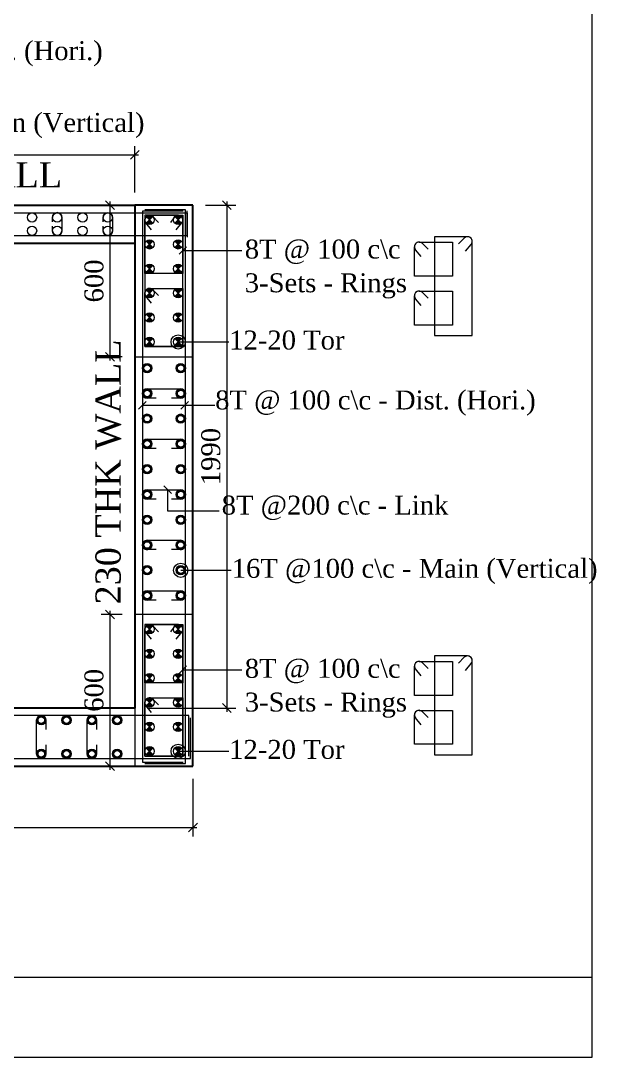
# Model space of a CAD drawing. Header units: metres. Extents: x 95882 to 260884, y 3603 to 81317.
# Drawn here: x 208894 to 211171, y 9093 to 13195 of the extents above; entities that cross this region are included whole.
import ezdxf
from ezdxf.enums import TextEntityAlignment as Align

# ---------------------------------------------------------------- set-up
doc = ezdxf.new("R2010")
doc.units = ezdxf.units.M
doc.header["$LTSCALE"] = 0.05
doc.header["$MEASUREMENT"] = 0
doc.layers.get('0').update_dxf_attribs({"linetype": 'CONTINUOUS', "lineweight": 0})
for name, color, linetype, lineweight in [('S-C3-UP TO TOP', 6, 'CONTINUOUS', 25), ('S-DIM-R', 7, 'CONTINUOUS', 9), ('S-SECTION', 5, 'CONTINUOUS', 5), ('S-SECTION MARK', 124, 'CONTINUOUS', 0), ('S-SHEET', 251, 'CONTINUOUS', 0), ('S-STEEL COL_DIA', 1, 'CONTINUOUS', 9), ('S-STEEL LINK', 1, 'CONTINUOUS', 0), ('S-STEEL RING', 1, 'CONTINUOUS', 9), ('S-TEXT', 7, 'CONTINUOUS', 0), ('S-TEXT COL.', 7, 'CONTINUOUS', 0)]:
    doc.layers.add(name, color=color, linetype=linetype, lineweight=lineweight)
doc.styles.add('SHEET TEXT', font='times.ttf')
doc.styles.get("Standard").update_dxf_attribs({"font": 'times.ttf'})
doc.styles.add('TEXT', font='times.ttf')

# ---------------------------------------------------------------- blocks, each defined once
blk = doc.blocks.new('_Oblique')
at = {"color": 0, "linetype": 'ByBlock', "lineweight": -2}
blk.add_line((-0.5, -0.5), (0.5, 0.5), dxfattribs=at)
blk = doc.blocks.new('_Origin')
at = {"color": 0, "linetype": 'ByBlock', "lineweight": -2}
blk.add_line((0, 0), (-1, 0), dxfattribs=at)
blk.add_circle((0, 0), 0.5, dxfattribs=at)

msp = doc.modelspace()

# ---------------------------------------------------------------- hatches: boundary and pattern name
at = {"layer": 'S-STEEL COL_DIA'}
h = msp.add_hatch(color=256, dxfattribs=at)
h.dxf.hatch_style = 1
h.paths.add_polyline_path([(209403.4, 12406.3), (209403.4, 12387.9, -0.198912), (209390.4, 12393.3)])
h.paths.add_polyline_path([(209403.4, 12406.3), (209416.5, 12393.3, -0.198912), (209403.4, 12387.9)])
h.paths.add_polyline_path([(209403.4, 12424.8, -0.198912), (209416.5, 12419.4), (209403.4, 12406.3)])
h.paths.add_polyline_path([(209390.4, 12419.4, -0.198912), (209403.4, 12424.8), (209403.4, 12406.3)])
h = msp.add_hatch(color=256, dxfattribs=at)
h.dxf.hatch_style = 1
h.paths.add_polyline_path([(209516.5, 12406.3), (209516.5, 12387.9, 0.198912), (209529.6, 12393.3)])
h.paths.add_polyline_path([(209516.5, 12406.3), (209503.5, 12393.3, 0.198912), (209516.5, 12387.9)])
h.paths.add_polyline_path([(209516.5, 12424.8, 0.198912), (209503.5, 12419.4), (209516.5, 12406.3)])
h.paths.add_polyline_path([(209529.6, 12419.4, 0.198912), (209516.5, 12424.8), (209516.5, 12406.3)])
h = msp.add_hatch(color=256, dxfattribs=at)
h.dxf.hatch_style = 1
h.paths.add_polyline_path([(209403.4, 12309.7), (209403.4, 12291.3, -0.198912), (209390.4, 12296.7)])
h.paths.add_polyline_path([(209403.4, 12309.7), (209416.5, 12296.7, -0.198912), (209403.4, 12291.3)])
h.paths.add_polyline_path([(209403.4, 12328.2, -0.198912), (209416.5, 12322.8), (209403.4, 12309.7)])
h.paths.add_polyline_path([(209390.4, 12322.8, -0.198912), (209403.4, 12328.2), (209403.4, 12309.7)])
h = msp.add_hatch(color=256, dxfattribs=at)
h.dxf.hatch_style = 1
h.paths.add_polyline_path([(209516.5, 12309.7), (209516.5, 12291.3, 0.198912), (209529.6, 12296.7)])
h.paths.add_polyline_path([(209516.5, 12309.7), (209503.5, 12296.7, 0.198912), (209516.5, 12291.3)])
h.paths.add_polyline_path([(209516.5, 12328.2, 0.198912), (209503.5, 12322.8), (209516.5, 12309.7)])
h.paths.add_polyline_path([(209529.6, 12322.8, 0.198912), (209516.5, 12328.2), (209516.5, 12309.7)])
h = msp.add_hatch(color=256, dxfattribs=at)
h.dxf.hatch_style = 1
h.paths.add_polyline_path([(209403.4, 12213.2), (209403.4, 12194.7, -0.198912), (209390.4, 12200.1)])
h.paths.add_polyline_path([(209403.4, 12213.2), (209416.5, 12200.1, -0.198912), (209403.4, 12194.7)])
h.paths.add_polyline_path([(209403.4, 12231.6, -0.198912), (209416.5, 12226.2), (209403.4, 12213.2)])
h.paths.add_polyline_path([(209390.4, 12226.2, -0.198912), (209403.4, 12231.6), (209403.4, 12213.2)])
h = msp.add_hatch(color=256, dxfattribs=at)
h.dxf.hatch_style = 1
h.paths.add_polyline_path([(209516.5, 12213.2), (209516.5, 12194.7, 0.198912), (209529.6, 12200.1)])
h.paths.add_polyline_path([(209516.5, 12213.2), (209503.5, 12200.1, 0.198912), (209516.5, 12194.7)])
h.paths.add_polyline_path([(209516.5, 12231.6, 0.198912), (209503.5, 12226.2), (209516.5, 12213.2)])
h.paths.add_polyline_path([(209529.6, 12226.2, 0.198912), (209516.5, 12231.6), (209516.5, 12213.2)])
h = msp.add_hatch(color=256, dxfattribs=at)
h.dxf.hatch_style = 1
h.paths.add_polyline_path([(209403.4, 12116.6), (209403.4, 12098.1, -0.198912), (209390.4, 12103.6)])
h.paths.add_polyline_path([(209403.4, 12116.6), (209416.5, 12103.6, -0.198912), (209403.4, 12098.1)])
h.paths.add_polyline_path([(209403.4, 12135.1, -0.198912), (209416.5, 12129.6), (209403.4, 12116.6)])
h.paths.add_polyline_path([(209390.4, 12129.6, -0.198912), (209403.4, 12135.1), (209403.4, 12116.6)])
h = msp.add_hatch(color=256, dxfattribs=at)
h.dxf.hatch_style = 1
h.paths.add_polyline_path([(209516.5, 12116.6), (209516.5, 12098.1, 0.198912), (209529.6, 12103.6)])
h.paths.add_polyline_path([(209516.5, 12116.6), (209503.5, 12103.6, 0.198912), (209516.5, 12098.1)])
h.paths.add_polyline_path([(209516.5, 12135.1, 0.198912), (209503.5, 12129.6), (209516.5, 12116.6)])
h.paths.add_polyline_path([(209529.6, 12129.6, 0.198912), (209516.5, 12135.1), (209516.5, 12116.6)])
h = msp.add_hatch(color=256, dxfattribs=at)
h.dxf.hatch_style = 1
h.paths.add_polyline_path([(209403.4, 12020), (209403.4, 12001.6, -0.198912), (209390.4, 12007)])
h.paths.add_polyline_path([(209403.4, 12020), (209416.5, 12007, -0.198912), (209403.4, 12001.6)])
h.paths.add_polyline_path([(209403.4, 12038.5, -0.198912), (209416.5, 12033.1), (209403.4, 12020)])
h.paths.add_polyline_path([(209390.4, 12033.1, -0.198912), (209403.4, 12038.5), (209403.4, 12020)])
h = msp.add_hatch(color=256, dxfattribs=at)
h.dxf.hatch_style = 1
h.paths.add_polyline_path([(209516.5, 12020), (209516.5, 12001.6, 0.198912), (209529.6, 12007)])
h.paths.add_polyline_path([(209516.5, 12020), (209503.5, 12007, 0.198912), (209516.5, 12001.6)])
h.paths.add_polyline_path([(209516.5, 12038.5, 0.198912), (209503.5, 12033.1), (209516.5, 12020)])
h.paths.add_polyline_path([(209529.6, 12033.1, 0.198912), (209516.5, 12038.5), (209516.5, 12020)])
h = msp.add_hatch(color=256, dxfattribs=at)
h.dxf.hatch_style = 1
h.paths.add_polyline_path([(209403.4, 11923.5), (209403.4, 11905, -0.198912), (209390.4, 11910.4)])
h.paths.add_polyline_path([(209403.4, 11923.5), (209416.5, 11910.4, -0.198912), (209403.4, 11905)])
h.paths.add_polyline_path([(209403.4, 11941.9, -0.198912), (209416.5, 11936.5), (209403.4, 11923.5)])
h.paths.add_polyline_path([(209390.4, 11936.5, -0.198912), (209403.4, 11941.9), (209403.4, 11923.5)])
h = msp.add_hatch(color=256, dxfattribs=at)
h.dxf.hatch_style = 1
h.paths.add_polyline_path([(209516.5, 11923.5), (209516.5, 11905, 0.198912), (209529.6, 11910.4)])
h.paths.add_polyline_path([(209516.5, 11923.5), (209503.5, 11910.4, 0.198912), (209516.5, 11905)])
h.paths.add_polyline_path([(209516.5, 11941.9, 0.198912), (209503.5, 11936.5), (209516.5, 11923.5)])
h.paths.add_polyline_path([(209529.6, 11936.5, 0.198912), (209516.5, 11941.9), (209516.5, 11923.5)])
h = msp.add_hatch(color=256, dxfattribs=at)
h.dxf.hatch_style = 1
h.paths.add_polyline_path([(209411.9, 11819.9, 1), (209375, 11819.9, 1)])
h.paths.add_polyline_path([(209380.4, 11819.9, -1), (209406.5, 11819.9, -1)], flags=16)
h = msp.add_hatch(color=256, dxfattribs=at)
h.dxf.hatch_style = 1
h.paths.add_polyline_path([(209508.1, 11819.9, -1), (209545, 11819.9, -1)])
h.paths.add_polyline_path([(209539.6, 11819.9, 1), (209513.5, 11819.9, 1)], flags=16)
h = msp.add_hatch(color=256, dxfattribs=at)
h.dxf.hatch_style = 1
h.paths.add_polyline_path([(209411.9, 11719.9, 1), (209375, 11719.9, 1)])
h.paths.add_polyline_path([(209380.4, 11719.9, -1), (209406.5, 11719.9, -1)], flags=16)
h = msp.add_hatch(color=256, dxfattribs=at)
h.dxf.hatch_style = 1
h.paths.add_polyline_path([(209508.1, 11719.9, -1), (209545, 11719.9, -1)])
h.paths.add_polyline_path([(209539.6, 11719.9, 1), (209513.5, 11719.9, 1)], flags=16)
h = msp.add_hatch(color=256, dxfattribs=at)
h.dxf.hatch_style = 1
h.paths.add_polyline_path([(209411.9, 11619.9, 1), (209375, 11619.9, 1)])
h.paths.add_polyline_path([(209380.4, 11619.9, -1), (209406.5, 11619.9, -1)], flags=16)
h = msp.add_hatch(color=256, dxfattribs=at)
h.dxf.hatch_style = 1
h.paths.add_polyline_path([(209508.1, 11619.9, -1), (209545, 11619.9, -1)])
h.paths.add_polyline_path([(209539.6, 11619.9, 1), (209513.5, 11619.9, 1)], flags=16)
h = msp.add_hatch(color=256, dxfattribs=at)
h.dxf.hatch_style = 1
h.paths.add_polyline_path([(209411.9, 11519.9, 1), (209375, 11519.9, 1)])
h.paths.add_polyline_path([(209380.4, 11519.9, -1), (209406.5, 11519.9, -1)], flags=16)
h = msp.add_hatch(color=256, dxfattribs=at)
h.dxf.hatch_style = 1
h.paths.add_polyline_path([(209508.1, 11519.9, -1), (209545, 11519.9, -1)])
h.paths.add_polyline_path([(209539.6, 11519.9, 1), (209513.5, 11519.9, 1)], flags=16)
h = msp.add_hatch(color=256, dxfattribs=at)
h.dxf.hatch_style = 1
h.paths.add_polyline_path([(209411.9, 11419.9, -1), (209375, 11419.9, -1)])
h.paths.add_polyline_path([(209380.4, 11419.9, 1), (209406.5, 11419.9, 1)], flags=16)
h = msp.add_hatch(color=256, dxfattribs=at)
h.dxf.hatch_style = 1
h.paths.add_polyline_path([(209508.1, 11419.9, 1), (209545, 11419.9, 1)])
h.paths.add_polyline_path([(209539.6, 11419.9, -1), (209513.5, 11419.9, -1)], flags=16)
h = msp.add_hatch(color=256, dxfattribs=at)
h.dxf.hatch_style = 1
h.paths.add_polyline_path([(209411.9, 11319.9, -1), (209375, 11319.9, -1)])
h.paths.add_polyline_path([(209380.4, 11319.9, 1), (209406.5, 11319.9, 1)], flags=16)
h = msp.add_hatch(color=256, dxfattribs=at)
h.dxf.hatch_style = 1
h.paths.add_polyline_path([(209508.1, 11319.9, 1), (209545, 11319.9, 1)])
h.paths.add_polyline_path([(209539.6, 11319.9, -1), (209513.5, 11319.9, -1)], flags=16)
h = msp.add_hatch(color=256, dxfattribs=at)
h.dxf.hatch_style = 1
h.paths.add_polyline_path([(209411.9, 11219.9, -1), (209375, 11219.9, -1)])
h.paths.add_polyline_path([(209380.4, 11219.9, 1), (209406.5, 11219.9, 1)], flags=16)
h = msp.add_hatch(color=256, dxfattribs=at)
h.dxf.hatch_style = 1
h.paths.add_polyline_path([(209508.1, 11219.9, 1), (209545, 11219.9, 1)])
h.paths.add_polyline_path([(209539.6, 11219.9, -1), (209513.5, 11219.9, -1)], flags=16)
h = msp.add_hatch(color=256, dxfattribs=at)
h.dxf.hatch_style = 1
h.paths.add_polyline_path([(209411.9, 11119.9, -1), (209375, 11119.9, -1)])
h.paths.add_polyline_path([(209380.4, 11119.9, 1), (209406.5, 11119.9, 1)], flags=16)
h = msp.add_hatch(color=256, dxfattribs=at)
h.dxf.hatch_style = 1
h.paths.add_polyline_path([(209508.1, 11119.9, 1), (209545, 11119.9, 1)])
h.paths.add_polyline_path([(209539.6, 11119.9, -1), (209513.5, 11119.9, -1)], flags=16)
h = msp.add_hatch(color=256, dxfattribs=at)
h.dxf.hatch_style = 1
h.paths.add_polyline_path([(209411.9, 11019.9, -1), (209375, 11019.9, -1)])
h.paths.add_polyline_path([(209380.4, 11019.9, 1), (209406.5, 11019.9, 1)], flags=16)
h = msp.add_hatch(color=256, dxfattribs=at)
h.dxf.hatch_style = 1
h.paths.add_polyline_path([(209508.1, 11019.9, 1), (209545, 11019.9, 1)])
h.paths.add_polyline_path([(209539.6, 11019.9, -1), (209513.5, 11019.9, -1)], flags=16)
h = msp.add_hatch(color=256, dxfattribs=at)
h.dxf.hatch_style = 1
h.paths.add_polyline_path([(209411.9, 10919.9, 1), (209375, 10919.9, 1)])
h.paths.add_polyline_path([(209380.4, 10919.9, -1), (209406.5, 10919.9, -1)], flags=16)
h = msp.add_hatch(color=256, dxfattribs=at)
h.dxf.hatch_style = 1
h.paths.add_polyline_path([(209508.1, 10919.9, -1), (209545, 10919.9, -1)])
h.paths.add_polyline_path([(209539.6, 10919.9, 1), (209513.5, 10919.9, 1)], flags=16)
h = msp.add_hatch(color=256, dxfattribs=at)
h.dxf.hatch_style = 1
h.paths.add_polyline_path([(209403.4, 10786.3), (209403.4, 10767.9, -0.198912), (209390.4, 10773.3)])
h.paths.add_polyline_path([(209403.4, 10786.3), (209416.5, 10773.3, -0.198912), (209403.4, 10767.9)])
h.paths.add_polyline_path([(209403.4, 10804.8, -0.198912), (209416.5, 10799.4), (209403.4, 10786.3)])
h.paths.add_polyline_path([(209390.4, 10799.4, -0.198912), (209403.4, 10804.8), (209403.4, 10786.3)])
h = msp.add_hatch(color=256, dxfattribs=at)
h.dxf.hatch_style = 1
h.paths.add_polyline_path([(209516.5, 10786.3), (209516.5, 10767.9, 0.198912), (209529.6, 10773.3)])
h.paths.add_polyline_path([(209516.5, 10786.3), (209503.5, 10773.3, 0.198912), (209516.5, 10767.9)])
h.paths.add_polyline_path([(209516.5, 10804.8, 0.198912), (209503.5, 10799.4), (209516.5, 10786.3)])
h.paths.add_polyline_path([(209529.6, 10799.4, 0.198912), (209516.5, 10804.8), (209516.5, 10786.3)])
h = msp.add_hatch(color=256, dxfattribs=at)
h.dxf.hatch_style = 1
h.paths.add_polyline_path([(209403.4, 10689.7), (209403.4, 10671.3, -0.198912), (209390.4, 10676.7)])
h.paths.add_polyline_path([(209403.4, 10689.7), (209416.5, 10676.7, -0.198912), (209403.4, 10671.3)])
h.paths.add_polyline_path([(209403.4, 10708.2, -0.198912), (209416.5, 10702.8), (209403.4, 10689.7)])
h.paths.add_polyline_path([(209390.4, 10702.8, -0.198912), (209403.4, 10708.2), (209403.4, 10689.7)])
h = msp.add_hatch(color=256, dxfattribs=at)
h.dxf.hatch_style = 1
h.paths.add_polyline_path([(209516.5, 10689.7), (209516.5, 10671.3, 0.198912), (209529.6, 10676.7)])
h.paths.add_polyline_path([(209516.5, 10689.7), (209503.5, 10676.7, 0.198912), (209516.5, 10671.3)])
h.paths.add_polyline_path([(209516.5, 10708.2, 0.198912), (209503.5, 10702.8), (209516.5, 10689.7)])
h.paths.add_polyline_path([(209529.6, 10702.8, 0.198912), (209516.5, 10708.2), (209516.5, 10689.7)])
h = msp.add_hatch(color=256, dxfattribs=at)
h.dxf.hatch_style = 1
h.paths.add_polyline_path([(209403.4, 10593.2), (209403.4, 10574.7, -0.198912), (209390.4, 10580.1)])
h.paths.add_polyline_path([(209403.4, 10593.2), (209416.5, 10580.1, -0.198912), (209403.4, 10574.7)])
h.paths.add_polyline_path([(209403.4, 10611.6, -0.198912), (209416.5, 10606.2), (209403.4, 10593.2)])
h.paths.add_polyline_path([(209390.4, 10606.2, -0.198912), (209403.4, 10611.6), (209403.4, 10593.2)])
h = msp.add_hatch(color=256, dxfattribs=at)
h.dxf.hatch_style = 1
h.paths.add_polyline_path([(209516.5, 10593.2), (209516.5, 10574.7, 0.198912), (209529.6, 10580.1)])
h.paths.add_polyline_path([(209516.5, 10593.2), (209503.5, 10580.1, 0.198912), (209516.5, 10574.7)])
h.paths.add_polyline_path([(209516.5, 10611.6, 0.198912), (209503.5, 10606.2), (209516.5, 10593.2)])
h.paths.add_polyline_path([(209529.6, 10606.2, 0.198912), (209516.5, 10611.6), (209516.5, 10593.2)])
h = msp.add_hatch(color=256, dxfattribs=at)
h.dxf.hatch_style = 1
h.paths.add_polyline_path([(209403.4, 10496.6), (209403.4, 10478.1, -0.198912), (209390.4, 10483.6)])
h.paths.add_polyline_path([(209403.4, 10496.6), (209416.5, 10483.6, -0.198912), (209403.4, 10478.1)])
h.paths.add_polyline_path([(209403.4, 10515, -0.198912), (209416.5, 10509.6), (209403.4, 10496.6)])
h.paths.add_polyline_path([(209390.4, 10509.6, -0.198912), (209403.4, 10515), (209403.4, 10496.6)])
h = msp.add_hatch(color=256, dxfattribs=at)
h.dxf.hatch_style = 1
h.paths.add_polyline_path([(209516.5, 10496.6), (209516.5, 10478.1, 0.198912), (209529.6, 10483.6)])
h.paths.add_polyline_path([(209516.5, 10496.6), (209503.5, 10483.6, 0.198912), (209516.5, 10478.1)])
h.paths.add_polyline_path([(209516.5, 10515, 0.198912), (209503.5, 10509.6), (209516.5, 10496.6)])
h.paths.add_polyline_path([(209529.6, 10509.6, 0.198912), (209516.5, 10515), (209516.5, 10496.6)])
h = msp.add_hatch(color=256, dxfattribs=at)
h.dxf.hatch_style = 1
h.paths.add_polyline_path([(208975, 10407.9, 1), (208975, 10444.8, 1)])
h.paths.add_polyline_path([(208975, 10439.4, -1), (208975, 10413.3, -1)], flags=16)
h = msp.add_hatch(color=256, dxfattribs=at)
h.dxf.hatch_style = 1
h.paths.add_polyline_path([(209075, 10407.9, -1), (209075, 10444.8, -1)])
h.paths.add_polyline_path([(209075, 10439.4, 1), (209075, 10413.3, 1)], flags=16)
h = msp.add_hatch(color=256, dxfattribs=at)
h.dxf.hatch_style = 1
h.paths.add_polyline_path([(209175, 10407.9, -1), (209175, 10444.8, -1)])
h.paths.add_polyline_path([(209175, 10439.4, 1), (209175, 10413.3, 1)], flags=16)
h = msp.add_hatch(color=256, dxfattribs=at)
h.dxf.hatch_style = 1
h.paths.add_polyline_path([(209275, 10407.9, -1), (209275, 10444.8, -1)])
h.paths.add_polyline_path([(209275, 10439.4, 1), (209275, 10413.3, 1)], flags=16)
h = msp.add_hatch(color=256, dxfattribs=at)
h.dxf.hatch_style = 1
h.paths.add_polyline_path([(209403.4, 10400), (209403.4, 10381.6, -0.198912), (209390.4, 10387)])
h.paths.add_polyline_path([(209403.4, 10400), (209416.5, 10387, -0.198912), (209403.4, 10381.6)])
h.paths.add_polyline_path([(209403.4, 10418.5, -0.198912), (209416.5, 10413.1), (209403.4, 10400)])
h.paths.add_polyline_path([(209390.4, 10413.1, -0.198912), (209403.4, 10418.5), (209403.4, 10400)])
h = msp.add_hatch(color=256, dxfattribs=at)
h.dxf.hatch_style = 1
h.paths.add_polyline_path([(209516.5, 10400), (209516.5, 10381.6, 0.198912), (209529.6, 10387)])
h.paths.add_polyline_path([(209516.5, 10400), (209503.5, 10387, 0.198912), (209516.5, 10381.6)])
h.paths.add_polyline_path([(209516.5, 10418.5, 0.198912), (209503.5, 10413.1), (209516.5, 10400)])
h.paths.add_polyline_path([(209529.6, 10413.1, 0.198912), (209516.5, 10418.5), (209516.5, 10400)])
h = msp.add_hatch(color=256, dxfattribs=at)
h.dxf.hatch_style = 1
h.paths.add_polyline_path([(208975, 10311.7, -1), (208975, 10274.8, -1)])
h.paths.add_polyline_path([(208975, 10280.2, 1), (208975, 10306.3, 1)], flags=16)
h = msp.add_hatch(color=256, dxfattribs=at)
h.dxf.hatch_style = 1
h.paths.add_polyline_path([(209075, 10311.7, 1), (209075, 10274.8, 1)])
h.paths.add_polyline_path([(209075, 10280.2, -1), (209075, 10306.3, -1)], flags=16)
h = msp.add_hatch(color=256, dxfattribs=at)
h.dxf.hatch_style = 1
h.paths.add_polyline_path([(209175, 10311.7, 1), (209175, 10274.8, 1)])
h.paths.add_polyline_path([(209175, 10280.2, -1), (209175, 10306.3, -1)], flags=16)
h = msp.add_hatch(color=256, dxfattribs=at)
h.dxf.hatch_style = 1
h.paths.add_polyline_path([(209275, 10311.7, 1), (209275, 10274.8, 1)])
h.paths.add_polyline_path([(209275, 10280.2, -1), (209275, 10306.3, -1)], flags=16)
h = msp.add_hatch(color=256, dxfattribs=at)
h.dxf.hatch_style = 1
h.paths.add_polyline_path([(209403.4, 10303.5), (209403.4, 10285, -0.198912), (209390.4, 10290.4)])
h.paths.add_polyline_path([(209403.4, 10303.5), (209416.5, 10290.4, -0.198912), (209403.4, 10285)])
h.paths.add_polyline_path([(209403.4, 10321.9, -0.198912), (209416.5, 10316.5), (209403.4, 10303.5)])
h.paths.add_polyline_path([(209390.4, 10316.5, -0.198912), (209403.4, 10321.9), (209403.4, 10303.5)])
h = msp.add_hatch(color=256, dxfattribs=at)
h.dxf.hatch_style = 1
h.paths.add_polyline_path([(209516.5, 10303.5), (209516.5, 10285, 0.198912), (209529.6, 10290.4)])
h.paths.add_polyline_path([(209516.5, 10303.5), (209503.5, 10290.4, 0.198912), (209516.5, 10285)])
h.paths.add_polyline_path([(209516.5, 10321.9, 0.198912), (209503.5, 10316.5), (209516.5, 10303.5)])
h.paths.add_polyline_path([(209529.6, 10316.5, 0.198912), (209516.5, 10321.9), (209516.5, 10303.5)])

# ---------------------------------------------------------------- linework, layer by layer
for p, q in [((209345, 12514.8), (209345, 12698.8)), ((207530, 12663.8), (209360, 12663.8)), ((209709.1, 12479.8), (209709.1, 10459.8)), ((209625, 12464.8), (209744.1, 12464.8)), ((209395, 10474.8), (209744.1, 10474.8)), ((209575, 10194.8), (209575, 9966.7)), ((205270, 10001.7), (209590, 10001.7))]:
    msp.add_line(p, q)
at = {"layer": 'S-C3-UP TO TOP', "color": 5}
for p, q in [((207545, 12464.8), (209345, 12464.8)), ((209345, 12464.8), (209345, 10474.8)), ((209575, 12464.8), (209345, 12464.8)), ((209575, 10244.8), (209575, 12464.8)), ((207545, 12314.8), (209345, 12314.8)), ((209345, 10474.8), (207545, 10474.8)), ((205285, 10244.8), (209575, 10244.8))]:
    msp.add_line(p, q, dxfattribs=at)
at = {"layer": 'S-DIM-R'}
for p, q in [((209246.7, 12479.8, 0.1), (209246.7, 11849.8, 0.1)), ((209295, 12464.8, 0.1), (209211.7, 12464.8, 0.1)), ((209295, 11864.8, 0.1), (209211.7, 11864.8, 0.1)), ((209295, 10844.8, 0.1), (209211.7, 10844.8, 0.1)), ((209246.7, 10859.8, 0.1), (209246.7, 10229.8, 0.1)), ((209295, 10244.8, 0.1), (209211.7, 10244.8, 0.1))]:
    msp.add_line(p, q, dxfattribs=at)
at = {"layer": 'S-SECTION'}
for p, q in [((209575, 12464.8), (209345, 12464.8)), ((209345, 12464.8), (209345, 11864.8)), ((209575, 11864.8), (209575, 12464.8)), ((209345, 11864.8), (209575, 11864.8)), ((209575, 10844.8), (209345, 10844.8)), ((209345, 10844.8), (209345, 10244.8)), ((209575, 10244.8), (209575, 10844.8)), ((209345, 10244.8), (209575, 10244.8))]:
    msp.add_line(p, q, dxfattribs=at)
at = {"layer": 'S-SECTION MARK'}
for points in [[(209535, 12285.4), (209768.5, 12285.4)], [(209374.9, 11673), (209661.9, 11673)], [(209542.7, 11673), (209661.9, 11673)], [(209474.9, 11338.4), (209474.9, 11255.4), (209679.1, 11255.4)], [(209535, 10626.2), (209768.5, 10626.2)]]:
    msp.add_lwpolyline(points, dxfattribs=at)
at = {"layer": 'S-SECTION MARK', "linetype": 'ByBlock', "elevation": 0}
for points in [[(209572.5, 11923.5), (209716.8, 11923.5)], [(209572.5, 10303.5), (209716.8, 10303.5)]]:
    msp.add_lwpolyline(points, dxfattribs=at)
at = {"layer": 'S-SECTION MARK', "linetype": 'ByBlock'}
msp.add_lwpolyline([(209582.5, 11019.9), (209726.8, 11019.9)], dxfattribs=at)
at = {"layer": 'S-SHEET', "color": 0}
for p, q in [((211154.3, 9092.7, -0.1), (211154.3, 13271.2, -0.1)), ((203307.9, 9092.7, -0.1), (211154.3, 9092.7, -0.1))]:
    msp.add_line(p, q, dxfattribs=at)
at = {"layer": 'S-SHEET'}
for p, q in [((211154.3, 9408.8, -0.1), (203307.9, 9408.8, -0.1)), ((211154.3, 9092.7, -0.1), (211154.3, 9408.8, -0.1)), ((203307.9, 9092.7, -0.1), (211154.3, 9092.7, -0.1))]:
    msp.add_line(p, q, dxfattribs=at)
at = {"layer": 'S-STEEL COL_DIA', "lineweight": 5}
for p, q in [((209416.5, 12419.4, 0), (209390.4, 12393.3, 0)), ((209390.4, 12419.4, 0), (209416.5, 12393.3, 0)), ((209503.5, 12419.4, 0), (209529.6, 12393.3, 0)), ((209529.6, 12419.4, 0), (209503.5, 12393.3, 0)), ((209416.5, 12322.8, 0.1), (209390.4, 12296.7, 0.1)), ((209390.4, 12322.8, 0.1), (209416.5, 12296.7, 0.1)), ((209503.5, 12322.8, 0.1), (209529.6, 12296.7, 0.1)), ((209529.6, 12322.8, 0.1), (209503.5, 12296.7, 0.1)), ((209416.5, 12226.2, 0.1), (209390.4, 12200.1, 0.1)), ((209390.4, 12226.2, 0.1), (209416.5, 12200.1, 0.1)), ((209503.5, 12226.2, 0.1), (209529.6, 12200.1, 0.1)), ((209529.6, 12226.2, 0.1), (209503.5, 12200.1, 0.1)), ((209416.5, 12129.6, 0.1), (209390.4, 12103.6, 0.1)), ((209390.4, 12129.6, 0.1), (209416.5, 12103.6, 0.1)), ((209503.5, 12129.6, 0.1), (209529.6, 12103.6, 0.1)), ((209529.6, 12129.6, 0.1), (209503.5, 12103.6, 0.1)), ((209416.5, 12033.1, 0.1), (209390.4, 12007, 0.1)), ((209390.4, 12033.1, 0.1), (209416.5, 12007, 0.1)), ((209503.5, 12033.1, 0.1), (209529.6, 12007, 0.1)), ((209529.6, 12033.1, 0.1), (209503.5, 12007, 0.1)), ((209416.5, 11936.5, 0), (209390.4, 11910.4, 0)), ((209390.4, 11936.5, 0), (209416.5, 11910.4, 0)), ((209503.5, 11936.5, 0), (209529.6, 11910.4, 0)), ((209529.6, 11936.5, 0), (209503.5, 11910.4, 0)), ((209416.5, 10799.4, 0), (209390.4, 10773.3, 0)), ((209390.4, 10799.4, 0), (209416.5, 10773.3, 0)), ((209503.5, 10799.4, 0), (209529.6, 10773.3, 0)), ((209529.6, 10799.4, 0), (209503.5, 10773.3, 0)), ((209416.5, 10702.8, 0.1), (209390.4, 10676.7, 0.1)), ((209390.4, 10702.8, 0.1), (209416.5, 10676.7, 0.1)), ((209503.5, 10702.8, 0.1), (209529.6, 10676.7, 0.1)), ((209529.6, 10702.8, 0.1), (209503.5, 10676.7, 0.1)), ((209416.5, 10606.2, 0.1), (209390.4, 10580.1, 0.1)), ((209390.4, 10606.2, 0.1), (209416.5, 10580.1, 0.1)), ((209503.5, 10606.2, 0.1), (209529.6, 10580.1, 0.1)), ((209529.6, 10606.2, 0.1), (209503.5, 10580.1, 0.1)), ((209416.5, 10509.6, 0.1), (209390.4, 10483.6, 0.1)), ((209390.4, 10509.6, 0.1), (209416.5, 10483.6, 0.1)), ((209503.5, 10509.6, 0.1), (209529.6, 10483.6, 0.1)), ((209529.6, 10509.6, 0.1), (209503.5, 10483.6, 0.1)), ((209416.5, 10413.1, 0.1), (209390.4, 10387, 0.1)), ((209390.4, 10413.1, 0.1), (209416.5, 10387, 0.1)), ((209503.5, 10413.1, 0.1), (209529.6, 10387, 0.1)), ((209529.6, 10413.1, 0.1), (209503.5, 10387, 0.1)), ((209416.5, 10316.5, 0), (209390.4, 10290.4, 0)), ((209390.4, 10316.5, 0), (209416.5, 10290.4, 0)), ((209503.5, 10316.5, 0), (209529.6, 10290.4, 0)), ((209529.6, 10316.5, 0), (209503.5, 10290.4, 0))]:
    msp.add_line(p, q, dxfattribs=at)
for centre, radius in [((208938.2, 12416.4), 18.5), ((209038.2, 12416.4), 18.5), ((209138.2, 12416.5), 18.5), ((209238.2, 12416.5), 18.5), ((209403.4, 12406.3, 0), 18.5), ((209516.5, 12406.3, 0), 18.5), ((208938.2, 12363.4), 18.5), ((209038.2, 12363.4), 18.5), ((209138.2, 12363.3), 18.5), ((209238.2, 12363.3), 18.5), ((209403.4, 12309.7, 0.1), 18.5), ((209516.5, 12309.7, 0.1), 18.5), ((209403.4, 12213.2, 0.1), 18.5), ((209516.5, 12213.2, 0.1), 18.5), ((209403.4, 12116.6, 0.1), 18.5), ((209516.5, 12116.6, 0.1), 18.5), ((209403.4, 12020, 0.1), 18.5), ((209516.5, 12020, 0.1), 18.5), ((209403.4, 11923.5, 0), 18.5), ((209516.5, 11923.5, 0), 18.5), ((209393.4, 11819.9), 18.5), ((209393.4, 11819.9), 13), ((209526.5, 11819.9), 18.5), ((209526.5, 11819.9), 13), ((209393.4, 11719.9), 18.5), ((209393.4, 11719.9), 13), ((209526.5, 11719.9), 18.5), ((209526.5, 11719.9), 13), ((209393.4, 11619.9), 18.5), ((209393.4, 11619.9), 13), ((209526.5, 11619.9), 18.5), ((209526.5, 11619.9), 13), ((209393.4, 11519.9), 18.5), ((209393.4, 11519.9), 13), ((209526.5, 11519.9), 18.5), ((209526.5, 11519.9), 13), ((209393.4, 11419.9), 18.5), ((209393.4, 11419.9), 13), ((209526.5, 11419.9), 18.5), ((209526.5, 11419.9), 13), ((209393.4, 11319.9), 18.5), ((209393.4, 11319.9), 13), ((209526.5, 11319.9), 18.5), ((209526.5, 11319.9), 13), ((209393.4, 11219.9), 18.5), ((209393.4, 11219.9), 13), ((209526.5, 11219.9), 18.5), ((209526.5, 11219.9), 13), ((209393.4, 11119.9), 18.5), ((209393.4, 11119.9), 13), ((209526.5, 11119.9), 18.5), ((209526.5, 11119.9), 13), ((209393.4, 11019.9), 18.5), ((209526.5, 11019.9), 18.5), ((209393.4, 11019.9), 13), ((209526.5, 11019.9), 13), ((209393.4, 10919.9), 18.5), ((209393.4, 10919.9), 13), ((209526.5, 10919.9), 18.5), ((209526.5, 10919.9), 13), ((209403.4, 10786.3, 0), 18.5), ((209516.5, 10786.3, 0), 18.5), ((209403.4, 10689.7, 0.1), 18.5), ((209516.5, 10689.7, 0.1), 18.5), ((209403.4, 10593.2, 0.1), 18.5), ((209516.5, 10593.2, 0.1), 18.5), ((209403.4, 10496.6, 0.1), 18.5), ((209516.5, 10496.6, 0.1), 18.5), ((208975, 10426.3), 18.5), ((208975, 10426.3), 13), ((209075, 10426.3), 18.5), ((209075, 10426.3), 13), ((209175, 10426.3), 18.5), ((209175, 10426.3), 13), ((209275, 10426.3), 18.5), ((209275, 10426.3), 13), ((209403.4, 10400, 0.1), 18.5), ((209516.5, 10400, 0.1), 18.5), ((208975, 10293.2), 18.5), ((208975, 10293.2), 13), ((209075, 10293.2), 18.5), ((209075, 10293.2), 13), ((209175, 10293.2), 18.5), ((209175, 10293.2), 13), ((209275, 10293.2), 18.5), ((209275, 10293.2), 13), ((209403.4, 10303.5, 0), 18.5), ((209516.5, 10303.5, 0), 18.5)]:
    msp.add_circle(centre, radius, dxfattribs=at)
at = {"layer": 'S-STEEL LINK', "color": 3}
for p, q in [((209019.8, 12398.6), (209019.8, 12416.6)), ((209056.7, 12416.6), (209056.7, 12363.4)), ((209219.8, 12398.5), (209219.8, 12416.5)), ((209256.7, 12416.5), (209256.7, 12363.3)), ((209019.8, 12363.4), (209019.8, 12381.4)), ((209219.8, 12363.3), (209219.8, 12381.3)), ((209393.4, 11738.4), (209526.5, 11738.4)), ((209429.4, 11701.5), (209393.4, 11701.5)), ((209526.5, 11701.5), (209490.5, 11701.5)), ((209393.4, 11538.4), (209526.5, 11538.4)), ((209429.4, 11501.5), (209393.4, 11501.5)), ((209526.5, 11501.5), (209490.5, 11501.5)), ((209393.4, 11338.4), (209526.5, 11338.4)), ((209429.4, 11301.5), (209393.4, 11301.5)), ((209526.5, 11301.5), (209490.5, 11301.5)), ((209393.4, 11138.4), (209526.5, 11138.4)), ((209429.4, 11101.5), (209393.4, 11101.5)), ((209526.5, 11101.5), (209490.5, 11101.5)), ((209393.4, 10938.4), (209526.5, 10938.4)), ((209429.4, 10901.5), (209393.4, 10901.5)), ((209526.5, 10901.5), (209490.5, 10901.5)), ((208956.5, 10293.1), (208956.5, 10426.3)), ((208993.4, 10426.3), (208993.4, 10390.3)), ((209156.5, 10293.1), (209156.5, 10426.3)), ((209193.4, 10426.3), (209193.4, 10390.3)), ((208993.4, 10329.1), (208993.4, 10293.1)), ((209193.4, 10329.1), (209193.4, 10293.1))]:
    msp.add_line(p, q, dxfattribs=at)
for centre, start, end in [((209038.2, 12416.6), 0, 180), ((209238.2, 12416.5), 0, 180), ((209038.2, 12363.4), 180, 0), ((209238.2, 12363.3), 180, 0), ((209393.4, 11719.9), 90, 270), ((209526.5, 11719.9), 270, 90), ((209393.4, 11519.9), 90, 270), ((209526.5, 11519.9), 270, 90), ((209393.4, 11319.9), 90, 270), ((209526.5, 11319.9), 270, 90), ((209393.4, 11119.9), 90, 270), ((209526.5, 11119.9), 270, 90), ((209393.4, 10919.9), 90, 270), ((209526.5, 10919.9), 270, 90), ((208975, 10426.3), 0, 180), ((209175, 10426.3), 0, 180), ((208975, 10293.1), 180, 0), ((209175, 10293.1), 180, 0)]:
    msp.add_arc(centre, 18.5, start, end, dxfattribs=at)
at = {"layer": 'S-STEEL RING', "color": 30}
for p, q in [((205590.1, 12434.9), (209552.7, 12434.9)), ((209535.8, 12441.1), (209374.9, 12441.1)), ((209374.9, 12441.1), (209374.9, 10260.5)), ((209545, 12446.9), (209384.1, 12446.9)), ((209545, 10254.6), (209545, 12446.9)), ((209552.7, 12344.8), (209552.7, 12442.2)), ((209552.7, 12434.9), (209552.7, 12337.6)), ((205590.1, 12344.8), (209552.7, 12344.8)), ((209559.2, 10444.8), (205300.7, 10444.8)), ((209559.2, 10283.9), (209559.2, 10444.8)), ((209565.1, 10274.8), (209565.1, 10435.7)), ((205294.9, 10274.8), (209565.1, 10274.8)), ((209374.9, 10260.5), (209535.8, 10260.5)), ((209384.1, 10254.6), (209545, 10254.6))]:
    msp.add_line(p, q, dxfattribs=at)
at = {"layer": 'S-STEEL RING'}
for p, q in [((209516.5, 12424.8, 0), (209385, 12424.8, 0)), ((209385, 12424.8, 0), (209385, 11904.8, 0)), ((209503.5, 12419.4, 0), (209485.7, 12396.8, 0)), ((209508.3, 12367.3, 0), (209530.8, 12394.6, 0)), ((209535, 11904.8, 0), (209535, 12406.3, 0)), ((210661.7, 12339.9, 0), (210530.2, 12339.9, 0)), ((210530.2, 12339.9, 0), (210530.2, 11949.1, 0)), ((210661.7, 12339.9, 0.1), (210530.2, 12339.9, 0.1)), ((210530.2, 12339.9, 0.1), (210530.2, 11949.1, 0.1)), ((210648.7, 12334.5, 0), (210625.9, 12311.9, 0)), ((210648.7, 12334.5, 0.1), (210625.9, 12311.9, 0.1)), ((210653.6, 12282.4, 0), (210676, 12309.7, 0)), ((210653.6, 12282.4, 0.1), (210676, 12309.7, 0.1)), ((210680.2, 11949.1, 0), (210680.2, 12321.4, 0)), ((210680.2, 11949.1, 0.1), (210680.2, 12321.4, 0.1)), ((210530.2, 11949.1, 0), (210680.2, 11949.1, 0)), ((210530.2, 11949.1, 0.1), (210680.2, 11949.1, 0.1)), ((209385, 11904.8, 0), (209535, 11904.8, 0)), ((209516.5, 10804.8, 0), (209385, 10804.8, 0)), ((209385, 10804.8, 0), (209385, 10284.8, 0)), ((209503.5, 10799.4, 0), (209485.7, 10776.8, 0)), ((209508.3, 10747.3, 0), (209530.8, 10774.6, 0)), ((209535, 10284.8, 0), (209535, 10786.3, 0)), ((210661.7, 10680.7, 0), (210530.2, 10680.7, 0)), ((210530.2, 10680.7, 0), (210530.2, 10289.9, 0)), ((210661.7, 10680.7, 0.1), (210530.2, 10680.7, 0.1)), ((210530.2, 10680.7, 0.1), (210530.2, 10289.9, 0.1)), ((210648.7, 10675.4, 0), (210625.9, 10652.7, 0)), ((210648.7, 10675.4, 0.1), (210625.9, 10652.7, 0.1)), ((210653.6, 10623.2, 0), (210676, 10650.6, 0)), ((210653.6, 10623.2, 0.1), (210676, 10650.6, 0.1)), ((210680.2, 10289.9, 0), (210680.2, 10662.3, 0)), ((210680.2, 10289.9, 0.1), (210680.2, 10662.3, 0.1)), ((209385, 10284.8, 0), (209535, 10284.8, 0)), ((210530.2, 10289.9, 0), (210680.2, 10289.9, 0)), ((210530.2, 10289.9, 0.1), (210680.2, 10289.9, 0.1))]:
    msp.add_line(p, q, dxfattribs=at)
at = {"layer": 'S-STEEL RING', "color": 3}
for p, q in [((209385, 12194.5, 0), (209385, 12406.3, 0)), ((209411.6, 12367.3, 0), (209389.2, 12394.6, 0)), ((209403.4, 12424.8, 0), (209535, 12424.8, 0)), ((209416.4, 12419.4, 0), (209439.3, 12396.8, 0)), ((209535, 12424.8, 0), (209535, 12194.5, 0)), ((210469.9, 12318.5, 0), (210601.5, 12318.5, 0)), ((210482.9, 12313.2, 0), (210505.8, 12290.5, 0)), ((210601.5, 12318.5, 0), (210601.5, 12184.1, 0)), ((210451.5, 12184.1, 0), (210451.5, 12300.1, 0)), ((210478.1, 12261, 0), (210455.7, 12288.4, 0)), ((209535, 12194.5, 0), (209385, 12194.5, 0)), ((210601.5, 12184.1, 0), (210451.5, 12184.1, 0)), ((209385, 11904.8, 0), (209385, 12116.6, 0)), ((209411.6, 12077.5, 0), (209389.2, 12104.9, 0)), ((209403.4, 12135.1, 0), (209535, 12135.1, 0)), ((209416.4, 12129.7, 0), (209439.3, 12107.1, 0)), ((209535, 12135.1, 0), (209535, 11904.8, 0)), ((210451.5, 11990.3, 0), (210451.5, 12106.3, 0)), ((210469.9, 12124.8, 0), (210601.5, 12124.8, 0)), ((210482.9, 12119.4, 0), (210505.8, 12096.8, 0)), ((210601.5, 12124.8, 0), (210601.5, 11990.3, 0)), ((210478.1, 12067.3, 0), (210455.7, 12094.6, 0)), ((210601.5, 11990.3, 0), (210451.5, 11990.3, 0)), ((209535, 11904.8, 0), (209385, 11904.8, 0)), ((209403.4, 10804.8, 0), (209535, 10804.8, 0)), ((209416.4, 10799.4, 0), (209439.3, 10776.8, 0)), ((209535, 10804.8, 0), (209535, 10574.5, 0)), ((209385, 10574.5, 0), (209385, 10786.3, 0)), ((209411.6, 10747.3, 0), (209389.2, 10774.6, 0)), ((210451.5, 10524.9, 0), (210451.5, 10640.9, 0)), ((210478.1, 10601.9, 0), (210455.7, 10629.2, 0)), ((210469.9, 10659.4, 0), (210601.5, 10659.4, 0)), ((210482.9, 10654, 0), (210505.8, 10631.4, 0)), ((210601.5, 10659.4, 0), (210601.5, 10524.9, 0)), ((209535, 10574.5, 0), (209385, 10574.5, 0)), ((209403.4, 10515, 0), (209535, 10515, 0)), ((209416.4, 10509.7, 0), (209439.3, 10487.1, 0)), ((209535, 10515, 0), (209535, 10284.8, 0)), ((210601.5, 10524.9, 0), (210451.5, 10524.9, 0)), ((209385, 10284.8, 0), (209385, 10496.6, 0)), ((209411.6, 10457.5, 0), (209389.2, 10484.9, 0)), ((210469.9, 10465.6, 0), (210601.5, 10465.6, 0)), ((210482.9, 10460.2, 0), (210505.8, 10437.6, 0)), ((210601.5, 10465.6, 0), (210601.5, 10331.1, 0)), ((210451.5, 10331.1, 0), (210451.5, 10447.2, 0)), ((210478.1, 10408.1, 0), (210455.7, 10435.4, 0)), ((210601.5, 10331.1, 0), (210451.5, 10331.1, 0)), ((209535, 10284.8, 0), (209385, 10284.8, 0))]:
    msp.add_line(p, q, dxfattribs=at)
for centre, start, end in [((209403.4, 12406.3, 0), 90, 219.3697), ((209403.4, 12406.3, 0), 45.2239, 180.0002), ((210469.9, 12300.1, 0), 90, 219.3697), ((210469.9, 12300.1, 0), 45.2239, 180.0002), ((209403.4, 12116.6, 0), 90, 219.3697), ((209403.4, 12116.6, 0), 45.2239, 180.0002), ((210469.9, 12106.3, 0), 90, 219.3697), ((210469.9, 12106.3, 0), 45.2239, 180.0002), ((209403.4, 10786.3, 0), 90, 219.3697), ((209403.4, 10786.3, 0), 45.2239, 180.0002), ((210469.9, 10640.9, 0), 90, 219.3697), ((210469.9, 10640.9, 0), 45.2239, 180.0002), ((209403.4, 10496.6, 0), 90, 219.3697), ((209403.4, 10496.6, 0), 45.2239, 180.0002), ((210469.9, 10447.2, 0), 90, 219.3697), ((210469.9, 10447.2, 0), 45.2239, 180.0002)]:
    msp.add_arc(centre, 18.5, start, end, dxfattribs=at)
at = {"layer": 'S-STEEL RING'}
for centre, start, end in [((209516.5, 12406.3, 0), 359.9998, 134.7761), ((209516.5, 12406.3, 0), 320.6303, 90), ((210661.7, 12321.4, 0), 359.9998, 134.7761), ((210661.7, 12321.4, 0.1), 359.9998, 134.7761), ((210661.7, 12321.4, 0), 320.6303, 90), ((210661.7, 12321.4, 0.1), 320.6303, 90), ((209516.5, 10786.3, 0), 359.9998, 134.7761), ((209516.5, 10786.3, 0), 320.6303, 90), ((210661.7, 10662.3, 0), 359.9998, 134.7761), ((210661.7, 10662.3, 0.1), 359.9998, 134.7761), ((210661.7, 10662.3, 0), 320.6303, 90), ((210661.7, 10662.3, 0.1), 320.6303, 90)]:
    msp.add_arc(centre, 18.5, start, end, dxfattribs=at)

# ---------------------------------------------------------------- block references
at = {"xscale": 35, "yscale": 35, "zscale": 35}
for p in [(209345, 12663.8), (209575, 10001.7)]:
    msp.add_blockref('_Oblique', p, dxfattribs=at)
for p, rotation in [((209709.1, 12464.8), 90), ((209709.1, 10474.8), 270)]:
    msp.add_blockref('_Oblique', p, dxfattribs=dict(at, rotation=rotation))
at = {"layer": 'S-DIM-R', "xscale": 35, "yscale": 35, "zscale": 35}
for p, rotation in [((209246.7, 12464.8, 0.1), 90), ((209246.7, 11864.8, 0.1), 270), ((209246.7, 10844.8, 0.1), 90), ((209246.7, 10244.8, 0.1), 270)]:
    msp.add_blockref('_Oblique', p, dxfattribs=dict(at, rotation=rotation))
at = {"layer": 'S-SECTION MARK', "xscale": 30, "yscale": 30, "zscale": 30}
for p, rotation in [((209535, 12285.4), 180), ((209374.9, 11673), 179.999999999858), ((209542.7, 11673), 180), ((209474.9, 11338.4), 89.93801714575083), ((209535, 10626.2), 180)]:
    msp.add_blockref('_Oblique', p, dxfattribs=dict(at, rotation=rotation))
at = {"layer": 'S-SECTION MARK', "linetype": 'ByBlock', "xscale": 56, "yscale": 56, "zscale": 56, "rotation": 179.999999991768}
for p in [(209516.5, 11923.5, 0), (209526.5, 11019.9), (209516.5, 10303.5, 0)]:
    msp.add_blockref('_Origin', p, dxfattribs=at)

# ---------------------------------------------------------------- texts
at = {"insert": (209645.9, 11469.8), "char_height": 75, "attachment_point": 5, "rotation": 90}
msp.add_mtext('\\A1;1990', dxfattribs=at)
at = {"layer": 'S-DIM-R', "char_height": 75, "attachment_point": 5, "rotation": 90}
for insert in [(209183.6, 12164.8, 0.1), (209183.6, 10544.8, 0.1)]:
    msp.add_mtext('\\A1;600', dxfattribs=dict(at, insert=insert))
at = {"layer": 'S-TEXT', "color": 7, "style": 'TEXT'}
for s, p in [('8T @ 100 c\\c - Dist. (Hori.)', (207949.7, 13038.7, 0)), ('10T @100 c\\c - Main (Vertical)', (207935.8, 12754.6, 0)), ('8T @ 100 c\\c ', (209780, 12253.5, -0.1)), ('3-Sets - Rings', (209780, 12120.1, -0.1)), ('12-20 Tor ', (209718.5, 11893.5, -0.1)), ('8T @ 100 c\\c - Dist. (Hori.)', (209662.9, 11656.3, 0)), ('8T @200 c\\c - Link', (209688.7, 11240.2, 0)), ('16T @100 c\\c - Main (Vertical)', (209728.5, 10990, 0)), ('8T @ 100 c\\c ', (209780, 10594.3, -0.1)), ('3-Sets - Rings', (209780, 10460.9, -0.1)), ('12-20 Tor ', (209718.5, 10273.5, -0.1))]:
    msp.add_text(s, height=75, dxfattribs=at).set_placement(p)
at = {"layer": 'S-TEXT COL.', "color": 9, "style": 'SHEET TEXT'}
msp.add_text('150 THK WALL', height=100, dxfattribs=at).set_placement((208533.1, 12534.7, -0.1), align=Align.CENTER)
msp.add_text('230 THK WALL', height=100, rotation=90, dxfattribs=at).set_placement((209289.1, 11409.1, -0.1), align=Align.CENTER)

doc.saveas('drawing.dxf')
